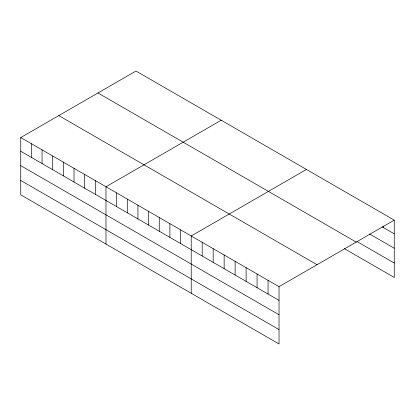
<?xml version="1.0" encoding="UTF-8"?>
<svg xmlns="http://www.w3.org/2000/svg" width="415" height="415" viewBox="0 0 415 415"><rect width="100%" height="100%" fill="white"/><g stroke="black" fill="none" stroke-linecap="round" stroke-linejoin="round"><path stroke-width="0.62" d="M20.75 137.557L279.025 286.666L279.025 343.968L20.75 194.858L20.75 137.557L135.975 71.032L394.25 220.142L394.25 277.443L344.305 248.611M221.205 120.236L105.981 186.76L105.981 244.067M306.436 169.445L191.211 235.969L191.211 293.27M279.025 286.666L394.25 220.142M382.174 226.881L394.25 233.853M369.552 233.977L394.25 248.237M356.931 241.514L394.25 263.058M97.95 92.981L356.226 242.095M58.774 115.603L317.05 264.713M20.75 151.268L279.025 300.377M20.75 165.652L279.025 314.762M20.75 180.473L279.025 329.583M383.273 226.268L383.273 227.513M268.049 280.333L268.049 294.043M257.072 273.993L257.072 287.704M246.095 267.654L246.095 281.365M235.118 261.32L235.118 275.031M224.142 254.981L224.142 268.692M213.165 248.642L213.165 262.353M202.188 242.308L202.188 256.019M180.556 229.817L180.556 243.527M169.901 223.669L169.901 237.38M159.251 217.517L159.251 231.228M148.596 211.365L148.596 225.075M137.941 205.218L137.941 218.923M127.286 199.065L127.286 212.776M116.636 192.913L116.636 206.623M95.326 180.613L95.326 194.324M84.67 174.461L84.67 188.171M74.02 168.308L74.02 182.019M63.365 162.161L63.365 175.867M52.71 156.009L52.71 169.719M42.055 149.857L42.055 163.567M31.405 143.704L31.405 157.415"/></g></svg>
